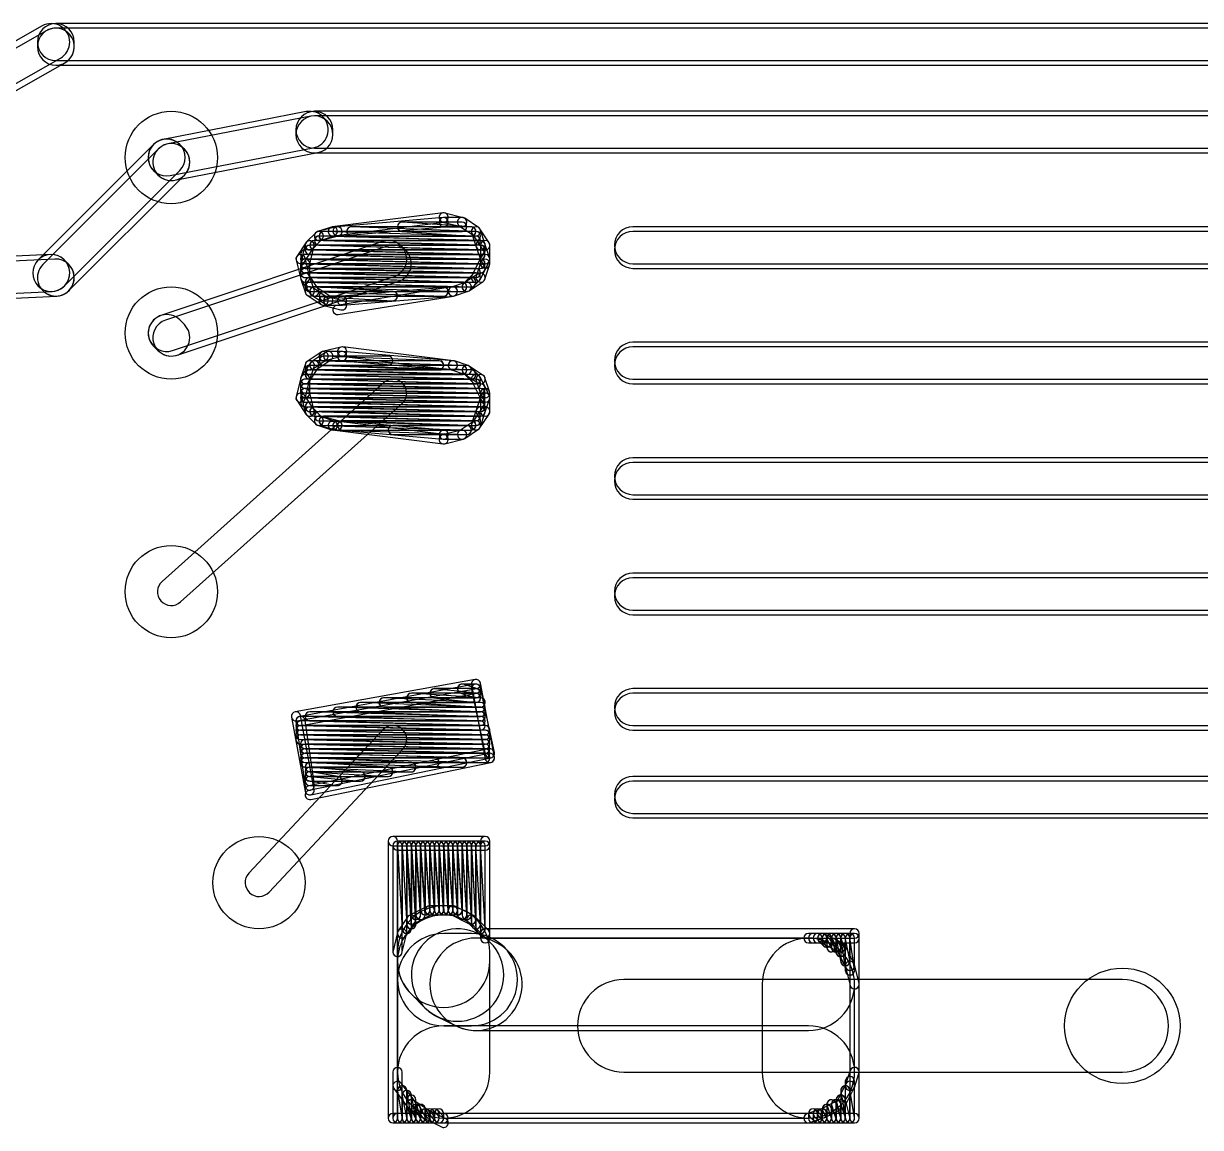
# Model space of a CAD drawing. Extents: x 2.7 to 76.1, y 3.1 to 47.6.
# Drawn here: x 63.8 to 70.28, y 5.68 to 11.75 of the extents above; entities that cross this region are included whole.
import ezdxf

# ---------------------------------------------------------------- set-up
doc = ezdxf.new("R2010")
doc.units = 0

msp = doc.modelspace()

# ---------------------------------------------------------------- linework, layer by layer
for points in [[(63.906995, 11.73743), (62.789395, 11.10243, 1), (62.8898, 10.925715), (64.0074, 11.560715, 1)], [(62.9152, 10.900315), (64.0328, 11.535315, 1), (63.932395, 11.71203), (62.814795, 11.07703, 1)], [(72.2376, 11.7507), (63.9826, 11.7507, 1), (63.9826, 11.54745), (72.2376, 11.54745, 1)], [(63.880975, 11.649075), (63.880975, 11.623675, 1), (64.084225, 11.623675), (64.084225, 11.649075, 1)], [(63.9826, 11.52205), (72.2376, 11.52205, 1), (72.2376, 11.7253), (63.9826, 11.7253, 1)], [(65.360285, 11.266245), (64.572885, 11.113845, 1), (64.61151, 10.9143), (65.39891, 11.0667, 1)], [(71.755, 11.2681), (65.405, 11.2681, 1), (65.405, 11.06485), (71.755, 11.06485, 1)], [(65.303375, 11.166475), (65.303375, 11.141075, 1), (65.506625, 11.141075), (65.506625, 11.166475, 1)], [(64.63691, 10.8889), (65.42431, 11.0413, 1), (65.385685, 11.240845), (64.598285, 11.088445, 1)], [(65.405, 11.03945), (71.755, 11.03945, 1), (71.755, 11.2427), (65.405, 11.2427, 1)], [(64.52034, 11.08593), (63.88534, 10.45093, 1), (64.029055, 10.307215), (64.664055, 10.942215, 1)], [(64.054455, 10.281815), (64.689455, 10.916815, 1), (64.54574, 11.06053), (63.91074, 10.42553, 1)], [(64.689455, 11.06053), (64.664055, 11.08593, 1), (64.52034, 10.942215), (64.54574, 10.916815, 1)], [(64.52034, 10.942215), (64.54574, 10.916815, 1), (64.689455, 11.06053), (64.664055, 11.08593, 1)], [(66.113045, 10.7091), (65.503445, 10.6329, 1), (65.50975, 10.582445), (66.11935, 10.658645, 1)], [(66.113995, 10.6838), (65.529795, 10.633, 1), (65.5342, 10.582345), (66.1184, 10.633145, 1)], [(66.223965, 10.68314), (66.122365, 10.70854, 1), (66.11003, 10.659205), (66.21163, 10.633805, 1)], [(66.2178, 10.6839), (66.1162, 10.6839, 1), (66.1162, 10.63305), (66.2178, 10.63305, 1)], [(66.3081, 10.628825), (66.2319, 10.679625, 1), (66.203695, 10.63732), (66.279895, 10.58652, 1)], [(66.3081, 10.628825), (66.2319, 10.679625, 1), (66.203695, 10.63732), (66.279895, 10.58652, 1)], [(65.498555, 10.631795), (65.422355, 10.606395, 1), (65.43844, 10.55815), (65.51464, 10.58355, 1)], [(65.52583, 10.63234), (65.42423, 10.60694, 1), (65.436565, 10.557605), (65.538165, 10.583005, 1)], [(66.29494, 10.60768), (65.60914, 10.63308, 1), (65.607255, 10.582265), (66.293055, 10.556865, 1)], [(65.6082, 10.58225), (66.2686, 10.58225, 1), (66.2686, 10.6331), (65.6082, 10.6331, 1)], [(66.27029, 10.63304), (65.88929, 10.65844, 1), (65.885905, 10.607705), (66.266905, 10.582305, 1)], [(65.8876, 10.60765), (66.2178, 10.60765, 1), (66.2178, 10.6585), (65.8876, 10.6585, 1)], [(66.34352, 10.539515), (66.31812, 10.615715, 1), (66.269875, 10.59963), (66.295275, 10.52343, 1)], [(66.36595, 10.545575), (66.31515, 10.621775, 1), (66.272845, 10.59357), (66.323645, 10.51737, 1)], [(71.6026, 10.6331), (67.1576, 10.6331, 1), (67.1576, 10.42985), (71.6026, 10.42985, 1)], [(65.77926, 10.55168), (64.56006, 10.14528, 1), (64.624335, 9.952465), (65.843535, 10.358865, 1)], [(65.358445, 10.545575), (65.307645, 10.469375, 1), (65.34995, 10.44117), (65.40075, 10.51737, 1)], [(65.35493, 10.53764), (65.32953, 10.43604, 1), (65.378865, 10.423705), (65.404265, 10.525305, 1)], [(65.41242, 10.60025), (65.36162, 10.54945, 1), (65.397575, 10.513495), (65.448375, 10.564295, 1)], [(65.41242, 10.60025), (65.36162, 10.54945, 1), (65.397575, 10.513495), (65.448375, 10.564295, 1)], [(66.320105, 10.53149), (65.405705, 10.55689, 1), (65.40429, 10.506055), (66.31869, 10.480655, 1)], [(65.405, 10.50605), (66.3194, 10.50605, 1), (66.3194, 10.5569), (65.405, 10.5569, 1)], [(65.4304, 10.53145), (66.294, 10.53145, 1), (66.294, 10.5823), (65.4304, 10.5823, 1)], [(66.320125, 10.556885), (65.431125, 10.582285, 1), (65.42967, 10.53146), (66.31867, 10.50606, 1)], [(66.29477, 10.582285), (65.45657, 10.607685, 1), (65.455025, 10.55686), (66.293225, 10.53146, 1)], [(65.4558, 10.55685), (66.294, 10.55685, 1), (66.294, 10.6077), (65.4558, 10.6077, 1)], [(66.36892, 10.463315), (66.34352, 10.539515, 1), (66.295275, 10.52343), (66.320675, 10.44723, 1)], [(66.370225, 10.429875), (66.370225, 10.531475, 1), (66.319375, 10.531475), (66.319375, 10.429875, 1)], [(67.1576, 10.40445), (71.6026, 10.40445, 1), (71.6026, 10.6077), (67.1576, 10.6077, 1)], [(64.649735, 9.927065), (65.868935, 10.333465, 1), (65.80466, 10.52628), (64.58546, 10.11988, 1)], [(66.34545, 10.48069), (65.35485, 10.50609, 1), (65.353545, 10.455255), (66.344145, 10.429855, 1)], [(65.3542, 10.45525), (66.3194, 10.45525, 1), (66.3194, 10.5061), (65.3542, 10.5061, 1)], [(66.3194, 10.5061), (65.3542, 10.5061, 1), (65.3542, 10.45525), (66.3194, 10.45525, 1)], [(65.3542, 10.45525), (66.3194, 10.45525, 1), (66.3194, 10.5061), (65.3542, 10.5061, 1)], [(66.320085, 10.50609), (65.380285, 10.53149, 1), (65.37891, 10.480655), (66.31871, 10.455255, 1)], [(65.3796, 10.48065), (66.3194, 10.48065, 1), (66.3194, 10.5315), (65.3796, 10.5315, 1)], [(63.952365, 10.48058), (61.818765, 10.37898, 1), (61.82843, 10.175965), (63.96203, 10.277565, 1)], [(61.85383, 10.150565), (63.98743, 10.252165, 1), (63.977765, 10.45518), (61.844165, 10.35358, 1)], [(64.054455, 10.42553), (64.029055, 10.45093, 1), (63.88534, 10.307215), (63.91074, 10.281815, 1)], [(65.30413, 10.449105), (65.32953, 10.347505, 1), (65.378865, 10.35984), (65.353465, 10.46144, 1)], [(66.320065, 10.45529), (65.354865, 10.48069, 1), (65.35353, 10.429855), (66.31873, 10.404455, 1)], [(66.320065, 10.42989), (65.354865, 10.45529, 1), (65.35353, 10.404455), (66.31873, 10.379055, 1)], [(66.294685, 10.40449), (65.354885, 10.42989, 1), (65.35351, 10.379055), (66.29331, 10.353655, 1)], [(65.3542, 10.42985), (66.3448, 10.42985, 1), (66.3448, 10.4807), (65.3542, 10.4807, 1)], [(65.3542, 10.40445), (66.3194, 10.40445, 1), (66.3194, 10.4553), (65.3542, 10.4553, 1)], [(65.328775, 10.429875), (65.328775, 10.353675, 1), (65.379625, 10.353675), (65.379625, 10.429875, 1)], [(65.3542, 10.37905), (66.3194, 10.37905, 1), (66.3194, 10.4299), (65.3542, 10.4299, 1)], [(66.31674, 10.3423), (66.36754, 10.4439, 1), (66.322055, 10.466645), (66.271255, 10.365045, 1)], [(66.34352, 10.34563), (66.36892, 10.42183, 1), (66.320675, 10.437915), (66.295275, 10.361715, 1)], [(66.269305, 10.35369), (65.354905, 10.37909, 1), (65.35349, 10.328255), (66.26789, 10.302855, 1)], [(65.330075, 10.34563), (65.355475, 10.26943, 1), (65.40372, 10.285515), (65.37832, 10.361715, 1)], [(66.294685, 10.37909), (65.354885, 10.40449, 1), (65.35351, 10.353655), (66.29331, 10.328255, 1)], [(65.3542, 10.35365), (66.294, 10.35365, 1), (66.294, 10.4045), (65.3542, 10.4045, 1)], [(65.3542, 10.32825), (66.294, 10.32825, 1), (66.294, 10.3791), (65.3542, 10.3791, 1)], [(65.333045, 10.33957), (65.383845, 10.26337, 1), (65.42615, 10.291575), (65.37535, 10.367775, 1)], [(66.261175, 10.284895), (66.311975, 10.335695, 1), (66.27602, 10.37165), (66.22522, 10.32085, 1)], [(66.2573, 10.28172), (66.3335, 10.33252, 1), (66.305295, 10.374825), (66.229095, 10.324025, 1)], [(66.21857, 10.328285), (65.38037, 10.353685, 1), (65.378825, 10.30286), (66.217025, 10.27746, 1)], [(65.3796, 10.30285), (66.2686, 10.30285, 1), (66.2686, 10.3537), (65.3796, 10.3537, 1)], [(65.3796, 10.27745), (66.2178, 10.27745, 1), (66.2178, 10.3283), (65.3796, 10.3283, 1)], [(66.117075, 10.30288), (65.380475, 10.32828, 1), (65.37872, 10.277465), (66.11532, 10.252065, 1)], [(65.365495, 10.25632), (65.441695, 10.20552, 1), (65.4699, 10.247825), (65.3937, 10.298625, 1)], [(65.83829, 10.277455), (65.40649, 10.302855, 1), (65.403505, 10.25209), (65.835305, 10.22669, 1)], [(65.405, 10.25205), (66.1162, 10.25205, 1), (66.1162, 10.3029), (65.405, 10.3029, 1)], [(65.390895, 10.25632), (65.467095, 10.20552, 1), (65.4953, 10.247825), (65.4191, 10.298625, 1)], [(65.536015, 10.150765), (66.171015, 10.252365, 1), (66.16298, 10.30258), (65.52798, 10.20098, 1)], [(65.55951, 10.201335), (66.16911, 10.252135, 1), (66.164885, 10.30281), (65.555285, 10.25201, 1)], [(66.17504, 10.25335), (66.25124, 10.27875, 1), (66.235155, 10.326995), (66.158955, 10.301595, 1)], [(66.17504, 10.25335), (66.25124, 10.27875, 1), (66.235155, 10.326995), (66.158955, 10.301595, 1)], [(65.44963, 10.202005), (65.55123, 10.176605, 1), (65.563565, 10.22594), (65.461965, 10.25134, 1)], [(65.4558, 10.22665), (65.8368, 10.22665, 1), (65.8368, 10.2775), (65.4558, 10.2775, 1)], [(65.4812, 10.20125), (65.5574, 10.20125, 1), (65.5574, 10.2521), (65.4812, 10.2521, 1)], [(64.52034, 9.977015), (64.54574, 9.951615, 1), (64.689455, 10.09533), (64.664055, 10.12073, 1)], [(65.55123, 9.97194), (65.44963, 9.94654, 1), (65.461965, 9.897205), (65.563565, 9.922605, 1)], [(66.17015, 9.8963), (65.56055, 9.9725, 1), (65.554245, 9.922045), (66.163845, 9.845845, 1)], [(72.39, 9.9981), (67.1576, 9.9981, 1), (67.1576, 9.79485), (72.39, 9.79485, 1)], [(67.1576, 9.76945), (72.39, 9.76945, 1), (72.39, 9.9727), (67.1576, 9.9727, 1)], [(65.441695, 9.943025), (65.365495, 9.892225, 1), (65.3937, 9.84992), (65.4699, 9.90072, 1)], [(65.467095, 9.943025), (65.390895, 9.892225, 1), (65.4191, 9.84992), (65.4953, 9.90072, 1)], [(65.4558, 9.87105), (65.8114, 9.87105, 1), (65.8114, 9.9219), (65.4558, 9.9219, 1)], [(66.091815, 9.896475), (65.456815, 9.921875, 1), (65.45478, 9.87107), (66.08978, 9.84567, 1)], [(65.5574, 9.9473), (65.4812, 9.9473, 1), (65.4812, 9.89645), (65.5574, 9.89645, 1)], [(66.16911, 9.89641), (65.55951, 9.94721, 1), (65.555285, 9.896535), (66.164885, 9.845735, 1)], [(65.355475, 9.879115), (65.330075, 9.802915, 1), (65.37832, 9.78683), (65.40372, 9.86303, 1)], [(65.383845, 9.885175), (65.333045, 9.808975, 1), (65.37535, 9.78077), (65.42615, 9.85697, 1)], [(66.294705, 9.82029), (65.380305, 9.84569, 1), (65.37889, 9.794855), (66.29329, 9.769455, 1)], [(65.3796, 9.82025), (66.2178, 9.82025, 1), (66.2178, 9.8711), (65.3796, 9.8711, 1)], [(66.269325, 9.845685), (65.380325, 9.871085, 1), (65.37887, 9.82026), (66.26787, 9.79486, 1)], [(65.3796, 9.79485), (66.2686, 9.79485, 1), (66.2686, 9.8457), (65.3796, 9.8457, 1)], [(66.21859, 9.871085), (65.40579, 9.896485, 1), (65.404205, 9.84566), (66.217005, 9.82026, 1)], [(65.405, 9.84565), (66.0908, 9.84565, 1), (66.0908, 9.8965), (65.405, 9.8965, 1)], [(66.25124, 9.869795), (66.17504, 9.895195, 1), (66.158955, 9.84695), (66.235155, 9.82155, 1)], [(66.25124, 9.869795), (66.17504, 9.895195, 1), (66.158955, 9.84695), (66.235155, 9.82155, 1)], [(66.311975, 9.81285), (66.261175, 9.86365, 1), (66.22522, 9.827695), (66.27602, 9.776895, 1)], [(66.3335, 9.816025), (66.2573, 9.866825, 1), (66.229095, 9.82452), (66.305295, 9.77372, 1)], [(65.785935, 9.77545), (64.566735, 8.68325, 1), (64.66846, 8.569695), (65.88766, 9.661895, 1)], [(65.32953, 9.80104), (65.30413, 9.69944, 1), (65.353465, 9.687105), (65.378865, 9.788705, 1)], [(66.294685, 9.79489), (65.354885, 9.82029, 1), (65.35351, 9.769455), (66.29331, 9.744055, 1)], [(66.320065, 9.76949), (65.354865, 9.79489, 1), (65.35353, 9.744055), (66.31873, 9.718655, 1)], [(65.3542, 9.76945), (66.294, 9.76945, 1), (66.294, 9.8203), (65.3542, 9.8203, 1)], [(65.328775, 9.794875), (65.328775, 9.718675, 1), (65.379625, 9.718675), (65.379625, 9.794875, 1)], [(65.3542, 9.74405), (66.294, 9.74405, 1), (66.294, 9.7949), (65.3542, 9.7949, 1)], [(66.36754, 9.704645), (66.31674, 9.806245, 1), (66.271255, 9.7835), (66.322055, 9.6819, 1)], [(66.36892, 9.726715), (66.34352, 9.802915, 1), (66.295275, 9.78683), (66.320675, 9.71063, 1)], [(65.307645, 9.67917), (65.358445, 9.60297, 1), (65.40075, 9.631175), (65.34995, 9.707375, 1)], [(66.320065, 9.74409), (65.354865, 9.76949, 1), (65.35353, 9.718655), (66.31873, 9.693255, 1)], [(66.320065, 9.71869), (65.354865, 9.74409, 1), (65.35353, 9.693255), (66.31873, 9.667855, 1)], [(65.32953, 9.712505), (65.35493, 9.610905, 1), (65.404265, 9.62324), (65.378865, 9.72484, 1)], [(66.320065, 9.69329), (65.354865, 9.71869, 1), (65.35353, 9.667855), (66.31873, 9.642455, 1)], [(65.3542, 9.71865), (66.3194, 9.71865, 1), (66.3194, 9.7695), (65.3542, 9.7695, 1)], [(66.3194, 9.7695), (65.3542, 9.7695, 1), (65.3542, 9.71865), (66.3194, 9.71865, 1)], [(65.3542, 9.71865), (66.3194, 9.71865, 1), (66.3194, 9.7695), (65.3542, 9.7695, 1)], [(65.3542, 9.69325), (66.3194, 9.69325, 1), (66.3194, 9.7441), (65.3542, 9.7441, 1)], [(65.3542, 9.66785), (66.3194, 9.66785, 1), (66.3194, 9.7187), (65.3542, 9.7187, 1)], [(66.34352, 9.60903), (66.36892, 9.68523, 1), (66.320675, 9.701315), (66.295275, 9.625115, 1)], [(66.370225, 9.617075), (66.370225, 9.718675, 1), (66.319375, 9.718675), (66.319375, 9.617075, 1)], [(66.320065, 9.66789), (65.354865, 9.69329, 1), (65.35353, 9.642455), (66.31873, 9.617055, 1)], [(65.3542, 9.64245), (66.3194, 9.64245, 1), (66.3194, 9.6933), (65.3542, 9.6933, 1)], [(66.320085, 9.64249), (65.380285, 9.66789, 1), (65.37891, 9.617055), (66.31871, 9.591655, 1)], [(65.3796, 9.61705), (66.3194, 9.61705, 1), (66.3194, 9.6679), (65.3796, 9.6679, 1)], [(65.36162, 9.599095), (65.41242, 9.548295, 1), (65.448375, 9.58425), (65.397575, 9.63505, 1)], [(65.36162, 9.599095), (65.41242, 9.548295, 1), (65.448375, 9.58425), (65.397575, 9.63505, 1)], [(65.405, 9.59165), (66.3194, 9.59165, 1), (66.3194, 9.6425), (65.405, 9.6425, 1)], [(66.294725, 9.617085), (65.405725, 9.642485, 1), (65.40427, 9.59166), (66.29327, 9.56626, 1)], [(65.422355, 9.54215), (65.498555, 9.51675, 1), (65.51464, 9.564995), (65.43844, 9.590395, 1)], [(65.42423, 9.541605), (65.52583, 9.516205, 1), (65.538165, 9.56554), (65.436565, 9.59094, 1)], [(66.294745, 9.591685), (65.431145, 9.617085, 1), (65.42965, 9.56626), (66.29325, 9.54086, 1)], [(65.4304, 9.56625), (66.294, 9.56625, 1), (66.294, 9.6171), (65.4304, 9.6171, 1)], [(66.26939, 9.566285), (65.45659, 9.591685, 1), (65.455005, 9.54086), (66.267805, 9.51546, 1)], [(65.4558, 9.54085), (66.294, 9.54085, 1), (66.294, 9.5917), (65.4558, 9.5917, 1)], [(66.31812, 9.53283), (66.34352, 9.60903, 1), (66.295275, 9.625115), (66.269875, 9.548915, 1)], [(66.31515, 9.52677), (66.36595, 9.60297, 1), (66.323645, 9.631175), (66.272845, 9.554975, 1)], [(65.503445, 9.515645), (66.113045, 9.439445, 1), (66.11935, 9.4899), (65.50975, 9.5661, 1)], [(65.529795, 9.515545), (66.113995, 9.464745, 1), (66.1184, 9.5154), (65.5342, 9.5662, 1)], [(66.24414, 9.54088), (65.55834, 9.56628, 1), (65.556455, 9.515465), (66.242255, 9.490065, 1)], [(65.5574, 9.51545), (66.2686, 9.51545, 1), (66.2686, 9.5663), (65.5574, 9.5663, 1)], [(65.8368, 9.49005), (66.2432, 9.49005, 1), (66.2432, 9.5409), (65.8368, 9.5409, 1)], [(66.2319, 9.46892), (66.3081, 9.51972, 1), (66.279895, 9.562025), (66.203695, 9.511225, 1)], [(66.2319, 9.46892), (66.3081, 9.51972, 1), (66.279895, 9.562025), (66.203695, 9.511225, 1)], [(66.122365, 9.440005), (66.223965, 9.465405, 1), (66.21163, 9.51474), (66.11003, 9.48934, 1)], [(66.1162, 9.46465), (66.2178, 9.46465, 1), (66.2178, 9.5155), (66.1162, 9.5155, 1)], [(72.39, 9.3631), (67.1576, 9.3631, 1), (67.1576, 9.15985), (72.39, 9.15985, 1)], [(67.1576, 9.13445), (72.39, 9.13445, 1), (72.39, 9.3377), (67.1576, 9.3377, 1)], [(72.39, 8.7281), (67.1576, 8.7281, 1), (67.1576, 8.52485), (72.39, 8.52485, 1)], [(67.1576, 8.49945), (72.39, 8.49945, 1), (72.39, 8.7027), (67.1576, 8.7027, 1)], [(66.289505, 8.1435), (65.298905, 7.9657, 1), (65.30789, 7.915645), (66.29849, 8.093445, 1)], [(66.28939, 8.118075), (65.32419, 7.940275, 1), (65.333405, 7.89027), (66.298605, 8.06807, 1)], [(66.30204, 8.091795), (66.22584, 8.117195, 1), (66.209755, 8.06895), (66.285955, 8.04355, 1)], [(66.2178, 8.06765), (66.294, 8.06765, 1), (66.294, 8.1185), (66.2178, 8.1185, 1)], [(66.39506, 7.7428), (66.31886, 8.0984, 1), (66.269135, 8.087745), (66.345335, 7.732145, 1)], [(66.395185, 7.71676), (66.318985, 8.12316, 1), (66.26901, 8.113785), (66.34521, 7.707385, 1)], [(66.320605, 8.01687), (65.787205, 8.04227, 1), (65.78479, 7.991475), (66.31819, 7.966075, 1)], [(65.786, 7.99145), (66.3194, 7.99145, 1), (66.3194, 8.0423), (65.786, 8.0423, 1)], [(66.32109, 8.04224), (65.94009, 8.06764, 1), (65.936705, 8.016905), (66.317705, 7.991505, 1)], [(65.9384, 8.01685), (66.294, 8.01685, 1), (66.294, 8.0677), (65.9384, 8.0677, 1)], [(66.0654, 8.04225), (66.294, 8.04225, 1), (66.294, 8.0931), (66.0654, 8.0931, 1)], [(66.296805, 8.06754), (66.068205, 8.09294, 1), (66.06259, 8.042405), (66.29119, 8.017005, 1)], [(72.39, 8.0931), (67.1576, 8.0931, 1), (67.1576, 7.88985), (72.39, 7.88985, 1)], [(67.1576, 7.86445), (72.39, 7.86445, 1), (72.39, 8.0677), (67.1576, 8.0677, 1)], [(65.27841, 7.935985), (65.35461, 7.529585, 1), (65.404585, 7.53896), (65.328385, 7.94536, 1)], [(66.320085, 7.94069), (65.380285, 7.96609, 1), (65.37891, 7.915255), (66.31871, 7.889855, 1)], [(65.3796, 7.91525), (66.3194, 7.91525, 1), (66.3194, 7.9661), (65.3796, 7.9661, 1)], [(66.320215, 7.966085), (65.532815, 7.991485, 1), (65.53118, 7.94066), (66.31858, 7.91526, 1)], [(65.532, 7.94065), (66.3194, 7.94065, 1), (66.3194, 7.9915), (65.532, 7.9915, 1)], [(66.320375, 7.99148), (65.659975, 8.01688, 1), (65.65802, 7.966065), (66.31842, 7.940665, 1)], [(65.659, 7.96605), (66.3194, 7.96605, 1), (66.3194, 8.0169), (65.659, 8.0169, 1)], [(66.32005, 7.91529), (65.32945, 7.94069, 1), (65.328145, 7.889855), (66.318745, 7.864455, 1)], [(66.345435, 7.88989), (65.329435, 7.91529, 1), (65.32816, 7.864455), (66.34416, 7.839055, 1)], [(65.30363, 7.911675), (65.35443, 7.556075, 1), (65.404765, 7.56327), (65.353965, 7.91887, 1)], [(65.3288, 7.88985), (66.3194, 7.88985, 1), (66.3194, 7.9407), (65.3288, 7.9407, 1)], [(65.3288, 7.86445), (66.3194, 7.86445, 1), (66.3194, 7.9153), (65.3288, 7.9153, 1)], [(65.781135, 7.865745), (65.044535, 7.078345, 1), (65.15586, 6.9742), (65.89246, 7.7616, 1)], [(66.345435, 7.86449), (65.329435, 7.88989, 1), (65.32816, 7.839055), (66.34416, 7.813655, 1)], [(66.345435, 7.83909), (65.329435, 7.86449, 1), (65.32816, 7.813655), (66.34416, 7.788255, 1)], [(66.345435, 7.81369), (65.329435, 7.83909, 1), (65.32816, 7.788255), (66.34416, 7.762855, 1)], [(65.3288, 7.83905), (66.3448, 7.83905, 1), (66.3448, 7.8899), (65.3288, 7.8899, 1)], [(65.3288, 7.81365), (66.3448, 7.81365, 1), (66.3448, 7.8645), (65.3288, 7.8645, 1)], [(65.3288, 7.78825), (66.3448, 7.78825, 1), (66.3448, 7.8391), (65.3288, 7.8391, 1)], [(66.34545, 7.78829), (65.35485, 7.81369, 1), (65.353545, 7.762855), (66.344145, 7.737455, 1)], [(66.34545, 7.76289), (65.35485, 7.78829, 1), (65.353545, 7.737455), (66.344145, 7.712055, 1)], [(65.3542, 7.76285), (66.3448, 7.76285, 1), (66.3448, 7.8137), (65.3542, 7.8137, 1)], [(65.3542, 7.73745), (66.3448, 7.73745, 1), (66.3448, 7.7883), (65.3542, 7.7883, 1)], [(65.9395, 7.686675), (65.3553, 7.712075, 1), (65.353095, 7.66127), (65.937295, 7.63587, 1)], [(66.34545, 7.73749), (65.35485, 7.76289, 1), (65.353545, 7.712055), (66.344145, 7.686655, 1)], [(66.218545, 7.712085), (65.354945, 7.737485, 1), (65.35345, 7.68666), (66.21705, 7.66126, 1)], [(65.3542, 7.71205), (66.3448, 7.71205, 1), (66.3448, 7.7629), (65.3542, 7.7629, 1)], [(65.3542, 7.68665), (66.3448, 7.68665, 1), (66.3448, 7.7375), (65.3542, 7.7375, 1)], [(65.3542, 7.66125), (66.0654, 7.66125, 1), (66.0654, 7.7121), (65.3542, 7.7121, 1)], [(66.0654, 7.7121), (65.3542, 7.7121, 1), (65.3542, 7.66125), (66.0654, 7.66125, 1)], [(65.3542, 7.66125), (66.2178, 7.66125, 1), (66.2178, 7.7121), (65.3542, 7.7121, 1)], [(65.384705, 7.509365), (66.375305, 7.712565, 1), (66.36509, 7.76238), (65.37449, 7.55918, 1)], [(65.384705, 7.483965), (66.375305, 7.687165, 1), (66.36509, 7.73698), (65.37449, 7.53378, 1)], [(65.81289, 7.661255), (65.38109, 7.686655, 1), (65.378105, 7.63589), (65.809905, 7.61049, 1)], [(65.6613, 7.635795), (65.3819, 7.661195, 1), (65.377295, 7.61055), (65.656695, 7.58515, 1)], [(65.3796, 7.63585), (65.9384, 7.63585, 1), (65.9384, 7.6867), (65.3796, 7.6867, 1)], [(65.3796, 7.61045), (65.8114, 7.61045, 1), (65.8114, 7.6613), (65.3796, 7.6613, 1)], [(65.536175, 7.61015), (65.383775, 7.63555, 1), (65.37542, 7.585395), (65.52782, 7.559995, 1)], [(65.3796, 7.58505), (65.659, 7.58505, 1), (65.659, 7.6359), (65.3796, 7.6359, 1)], [(65.3796, 7.55965), (65.532, 7.55965, 1), (65.532, 7.6105), (65.3796, 7.6105, 1)], [(72.39, 7.6105), (67.1576, 7.6105, 1), (67.1576, 7.40725), (72.39, 7.40725, 1)], [(67.1576, 7.38185), (72.39, 7.38185, 1), (72.39, 7.5851), (67.1576, 7.5851, 1)], [(66.3448, 7.2803), (65.8368, 7.2803, 1), (65.8368, 7.22945), (66.3448, 7.22945, 1)], [(65.811375, 7.254875), (65.811375, 5.730875, 1), (65.862225, 5.730875), (65.862225, 7.254875, 1)], [(66.3448, 7.2549), (65.8622, 7.2549, 1), (65.8622, 7.20405), (66.3448, 7.20405, 1)], [(65.836775, 7.229475), (65.836775, 6.645275, 1), (65.887625, 6.645275), (65.887625, 7.229475, 1)], [(65.86221, 7.22806), (65.88761, 6.77086, 1), (65.938385, 6.773685), (65.912985, 7.230885, 1)], [(65.913025, 6.746875), (65.913025, 7.229475, 1), (65.862175, 7.229475), (65.862175, 6.746875, 1)], [(65.887615, 7.22798), (65.913015, 6.79618, 1), (65.96378, 6.799165), (65.93838, 7.230965, 1)], [(65.938425, 6.772275), (65.938425, 7.229475, 1), (65.887575, 7.229475), (65.887575, 6.772275, 1)], [(65.91303, 7.22778), (65.93843, 6.84678, 1), (65.989165, 6.850165), (65.963765, 7.231165, 1)], [(65.963825, 6.797675), (65.963825, 7.229475, 1), (65.912975, 7.229475), (65.912975, 6.797675, 1)], [(65.912975, 7.229475), (65.912975, 6.823075, 1), (65.963825, 6.823075), (65.963825, 7.229475, 1)], [(65.963825, 6.823075), (65.963825, 7.229475, 1), (65.912975, 7.229475), (65.912975, 6.823075, 1)], [(65.93843, 7.22778), (65.96383, 6.84678, 1), (66.014565, 6.850165), (65.989165, 7.231165, 1)], [(65.989225, 6.848475), (65.989225, 7.229475, 1), (65.938375, 7.229475), (65.938375, 6.848475, 1)], [(65.963835, 7.22766), (65.989235, 6.87206, 1), (66.03996, 6.875685), (66.01456, 7.231285, 1)], [(66.014625, 6.848475), (66.014625, 7.229475, 1), (65.963775, 7.229475), (65.963775, 6.848475, 1)], [(65.989235, 7.22766), (66.014635, 6.87206, 1), (66.06536, 6.875685), (66.03996, 7.231285, 1)], [(66.040025, 6.873875), (66.040025, 7.229475, 1), (65.989175, 7.229475), (65.989175, 6.873875, 1)], [(66.014635, 7.22766), (66.040035, 6.87206, 1), (66.09076, 6.875685), (66.06536, 7.231285, 1)], [(66.065425, 6.873875), (66.065425, 7.229475, 1), (66.014575, 7.229475), (66.014575, 6.873875, 1)], [(66.040035, 7.22766), (66.065435, 6.87206, 1), (66.11616, 6.875685), (66.09076, 7.231285, 1)], [(66.090825, 6.873875), (66.090825, 7.229475, 1), (66.039975, 7.229475), (66.039975, 6.873875, 1)], [(66.065435, 7.22766), (66.090835, 6.87206, 1), (66.14156, 6.875685), (66.11616, 7.231285, 1)], [(66.116225, 6.873875), (66.116225, 7.229475, 1), (66.065375, 7.229475), (66.065375, 6.873875, 1)], [(66.090835, 7.22766), (66.116235, 6.87206, 1), (66.16696, 6.875685), (66.14156, 7.231285, 1)], [(66.141625, 6.873875), (66.141625, 7.229475, 1), (66.090775, 7.229475), (66.090775, 6.873875, 1)], [(66.116235, 7.22766), (66.141635, 6.87206, 1), (66.19236, 6.875685), (66.16696, 7.231285, 1)], [(66.167025, 6.873875), (66.167025, 7.229475, 1), (66.116175, 7.229475), (66.116175, 6.873875, 1)], [(66.141635, 7.22766), (66.167035, 6.87206, 1), (66.21776, 6.875685), (66.19236, 7.231285, 1)], [(66.192425, 6.873875), (66.192425, 7.229475, 1), (66.141575, 7.229475), (66.141575, 6.873875, 1)], [(66.16703, 7.22778), (66.19243, 6.84678, 1), (66.243165, 6.850165), (66.217765, 7.231165, 1)], [(66.217825, 6.873875), (66.217825, 7.229475, 1), (66.166975, 7.229475), (66.166975, 6.873875, 1)], [(66.19243, 7.22778), (66.21783, 6.84678, 1), (66.268565, 6.850165), (66.243165, 7.231165, 1)], [(66.243225, 6.848475), (66.243225, 7.229475, 1), (66.192375, 7.229475), (66.192375, 6.848475, 1)], [(66.21782, 7.227885), (66.24322, 6.821485, 1), (66.293975, 6.82466), (66.268575, 7.23106, 1)], [(66.268625, 6.848475), (66.268625, 7.229475, 1), (66.217775, 7.229475), (66.217775, 6.848475, 1)], [(66.243215, 7.22798), (66.268615, 6.79618, 1), (66.31938, 6.799165), (66.29398, 7.230965, 1)], [(66.294025, 6.823075), (66.294025, 7.229475, 1), (66.243175, 7.229475), (66.243175, 6.823075, 1)], [(66.26861, 7.22806), (66.29401, 6.77086, 1), (66.344785, 6.773685), (66.319385, 7.230885, 1)], [(66.319425, 6.797675), (66.319425, 7.229475, 1), (66.268575, 7.229475), (66.268575, 6.797675, 1)], [(66.344825, 6.772275), (66.344825, 7.229475, 1), (66.293975, 7.229475), (66.293975, 6.772275, 1)], [(66.370225, 6.746875), (66.370225, 7.254875, 1), (66.319375, 7.254875), (66.319375, 6.746875, 1)], [(66.370225, 6.746875), (66.370225, 7.229475, 1), (66.319375, 7.229475), (66.319375, 6.746875, 1)], [(66.370225, 6.746875), (66.370225, 7.229475, 1), (66.319375, 7.229475), (66.319375, 6.746875, 1)], [(66.370225, 6.594475), (66.370225, 6.645275, 1), (65.862175, 6.645275), (65.862175, 6.594475, 1)], [(65.862175, 6.645275), (65.862175, 5.984875, 1), (66.370225, 5.984875), (66.370225, 6.645275, 1)], [(65.94977, 6.80033), (66.05137, 6.85113, 1), (66.028625, 6.896615), (65.927025, 6.845815, 1)], [(66.04, 6.84845), (66.167, 6.84845, 1), (66.167, 6.8993), (66.04, 6.8993, 1)], [(66.155625, 6.85113), (66.257225, 6.80033, 1), (66.27997, 6.845815), (66.17837, 6.896615, 1)], [(66.37202, 6.697895), (66.29582, 6.774095, 1), (65.936575, 6.41485), (66.012775, 6.33865, 1)], [(65.90875, 6.73277), (65.95955, 6.80897, 1), (65.917245, 6.837175), (65.866445, 6.760975, 1)], [(66.25062, 6.805095), (66.32682, 6.728895, 1), (66.362775, 6.76485), (66.286575, 6.84105, 1)], [(65.886865, 6.639105), (65.912265, 6.740705, 1), (65.86293, 6.75304), (65.83753, 6.65144, 1)], [(66.1162, 6.23885), (66.2686, 6.23885, 1), (66.2686, 6.7469), (66.1162, 6.7469, 1)], [(66.4076, 6.69468), (66.306, 6.74548, 1), (66.078795, 6.291065), (66.180395, 6.240265, 1)], [(68.3768, 6.7723), (66.3448, 6.7723, 1), (66.3448, 6.72145), (68.3768, 6.72145, 1)], [(66.370225, 6.721475), (66.370225, 6.746875, 1), (66.319375, 6.746875), (66.319375, 6.721475, 1)], [(66.319375, 6.746875), (66.319375, 6.721475, 1), (66.370225, 6.721475), (66.370225, 6.746875, 1)], [(68.3768, 6.7469), (68.1228, 6.7469, 1), (68.1228, 6.69605), (68.3768, 6.69605, 1)], [(68.1228, 6.69605), (68.199, 6.69605, 1), (68.199, 6.7469), (68.1228, 6.7469, 1)], [(68.1482, 6.69605), (68.1736, 6.69605, 1), (68.1736, 6.7469), (68.1482, 6.7469, 1)], [(68.1736, 6.69605), (68.199, 6.69605, 1), (68.199, 6.7469), (68.1736, 6.7469, 1)], [(68.187625, 6.69873), (68.289225, 6.64793, 1), (68.31197, 6.693415), (68.21037, 6.744215, 1)], [(68.18102, 6.703495), (68.20642, 6.678095, 1), (68.242375, 6.71405), (68.216975, 6.73945, 1)], [(68.201655, 6.7101), (68.227055, 6.6593, 1), (68.27254, 6.682045), (68.24714, 6.732845, 1)], [(68.249825, 6.696075), (68.249825, 6.721475, 1), (68.198975, 6.721475), (68.198975, 6.696075, 1)], [(68.227055, 6.7101), (68.252455, 6.6593, 1), (68.29794, 6.682045), (68.27254, 6.732845, 1)], [(68.275225, 6.670675), (68.275225, 6.721475, 1), (68.224375, 6.721475), (68.224375, 6.670675, 1)], [(68.251075, 6.71343), (68.276475, 6.63723, 1), (68.32472, 6.653315), (68.29932, 6.729515, 1)], [(68.300625, 6.670675), (68.300625, 6.721475, 1), (68.249775, 6.721475), (68.249775, 6.670675, 1)], [(68.275665, 6.716485), (68.301065, 6.589485, 1), (68.35093, 6.59946), (68.32553, 6.72646, 1)], [(68.326025, 6.645275), (68.326025, 6.721475, 1), (68.275175, 6.721475), (68.275175, 6.645275, 1)], [(68.30083, 6.717875), (68.32623, 6.540075, 1), (68.376565, 6.54727), (68.351165, 6.72507, 1)], [(68.351425, 6.594475), (68.351425, 6.721475, 1), (68.300575, 6.721475), (68.300575, 6.594475, 1)], [(68.376825, 6.543675), (68.376825, 6.721475, 1), (68.325975, 6.721475), (68.325975, 6.543675, 1)], [(68.402225, 5.730875), (68.402225, 6.746875, 1), (68.351375, 6.746875), (68.351375, 5.730875, 1)], [(68.402225, 6.467475), (68.402225, 6.721475, 1), (68.351375, 6.721475), (68.351375, 6.467475, 1)], [(68.1228, 6.7215), (66.294, 6.7215, 1), (66.294, 6.21345), (68.1228, 6.21345, 1)], [(68.376825, 5.984875), (68.376825, 6.467475, 1), (67.868775, 6.467475), (67.868775, 5.984875, 1)], [(68.277855, 6.6593), (68.328655, 6.5577, 1), (68.37414, 6.580445), (68.32334, 6.682045, 1)], [(68.32673, 6.562905), (68.35213, 6.461305, 1), (68.401465, 6.47364), (68.376065, 6.57524, 1)], [(67.1068, 5.98485), (69.85, 5.98485, 1), (69.85, 6.4929), (67.1068, 6.4929, 1)], [(66.1162, 5.73085), (68.1228, 5.73085, 1), (68.1228, 6.2389), (66.1162, 6.2389, 1)], [(65.887625, 5.908675), (65.887625, 5.984875, 1), (65.836775, 5.984875), (65.836775, 5.908675, 1)], [(65.836775, 5.984875), (65.836775, 5.730875, 1), (65.887625, 5.730875), (65.887625, 5.984875, 1)], [(68.352675, 5.992915), (68.327275, 5.916715, 1), (68.37552, 5.90063), (68.40092, 5.97683, 1)], [(68.376825, 5.730875), (68.376825, 5.934075, 1), (68.325975, 5.934075), (68.325975, 5.730875, 1)], [(68.402225, 5.730875), (68.402225, 5.984875, 1), (68.351375, 5.984875), (68.351375, 5.730875, 1)], [(65.95874, 5.82233), (65.88254, 5.92393, 1), (65.84186, 5.89342), (65.91806, 5.79182, 1)], [(65.86252, 5.879095), (65.88792, 5.726695, 1), (65.938075, 5.73505), (65.912675, 5.88745, 1)], [(65.913025, 5.730875), (65.913025, 5.883275, 1), (65.862175, 5.883275), (65.862175, 5.730875, 1)], [(68.328655, 5.920045), (68.277855, 5.818445, 1), (68.32334, 5.7957), (68.37414, 5.8973, 1)], [(68.30092, 5.879095), (68.32632, 5.726695, 1), (68.376475, 5.73505), (68.351075, 5.88745, 1)], [(68.351425, 5.730875), (68.351425, 5.883275, 1), (68.300575, 5.883275), (68.300575, 5.730875, 1)], [(65.888065, 5.852885), (65.913465, 5.725885, 1), (65.96333, 5.73586), (65.93793, 5.86286, 1)], [(65.938425, 5.730875), (65.938425, 5.857875, 1), (65.887575, 5.857875), (65.887575, 5.730875, 1)], [(65.914275, 5.79903), (65.939675, 5.72283, 1), (65.98792, 5.738915), (65.96252, 5.815115, 1)], [(65.963825, 5.730875), (65.963825, 5.832475, 1), (65.912975, 5.832475), (65.912975, 5.730875, 1)], [(65.912975, 5.832475), (65.912975, 5.730875, 1), (65.963825, 5.730875), (65.963825, 5.832475, 1)], [(65.963825, 5.730875), (65.963825, 5.807075, 1), (65.912975, 5.807075), (65.912975, 5.730875, 1)], [(66.0287, 5.777425), (65.9525, 5.828225, 1), (65.924295, 5.78592), (66.000495, 5.73512, 1)], [(68.289225, 5.829815), (68.187625, 5.779015, 1), (68.21037, 5.73353), (68.31197, 5.78433, 1)], [(68.225675, 5.79903), (68.251075, 5.72283, 1), (68.29932, 5.738915), (68.27392, 5.815115, 1)], [(68.275225, 5.730875), (68.275225, 5.807075, 1), (68.224375, 5.807075), (68.224375, 5.730875, 1)], [(68.251075, 5.79903), (68.276475, 5.72283, 1), (68.32472, 5.738915), (68.29932, 5.815115, 1)], [(68.300625, 5.730875), (68.300625, 5.807075, 1), (68.249775, 5.807075), (68.249775, 5.730875, 1)], [(68.27593, 5.826305), (68.30133, 5.724705, 1), (68.350665, 5.73704), (68.325265, 5.83864, 1)], [(68.326025, 5.730875), (68.326025, 5.832475, 1), (68.275175, 5.832475), (68.275175, 5.730875, 1)], [(65.941055, 5.7703), (65.966455, 5.7195, 1), (66.01194, 5.742245), (65.98654, 5.793045, 1)], [(65.989225, 5.730875), (65.989225, 5.781675, 1), (65.938375, 5.781675), (65.938375, 5.730875, 1)], [(65.966455, 5.7703), (65.991855, 5.7195, 1), (66.03734, 5.742245), (66.01194, 5.793045, 1)], [(66.014625, 5.730875), (66.014625, 5.781675, 1), (65.963775, 5.781675), (65.963775, 5.730875, 1)], [(66.12757, 5.728215), (66.02597, 5.779015, 1), (66.003225, 5.73353), (66.104825, 5.68273, 1)], [(65.99662, 5.738295), (66.02202, 5.712895, 1), (66.057975, 5.74885), (66.032575, 5.77425, 1)], [(66.040025, 5.730875), (66.040025, 5.756275, 1), (65.989175, 5.756275), (65.989175, 5.730875, 1)], [(66.02202, 5.738295), (66.04742, 5.712895, 1), (66.083375, 5.74885), (66.057975, 5.77425, 1)], [(66.065425, 5.730875), (66.065425, 5.756275, 1), (66.014575, 5.756275), (66.014575, 5.730875, 1)], [(66.04742, 5.738295), (66.07282, 5.712895, 1), (66.108775, 5.74885), (66.083375, 5.77425, 1)], [(66.090825, 5.730875), (66.090825, 5.756275, 1), (66.039975, 5.756275), (66.039975, 5.730875, 1)], [(66.116225, 5.730875), (66.116225, 5.756275, 1), (66.065375, 5.756275), (66.065375, 5.730875, 1)], [(68.190955, 5.780395), (68.114755, 5.754995, 1), (68.13084, 5.70675), (68.20704, 5.73215, 1)], [(68.13022, 5.738295), (68.15562, 5.712895, 1), (68.191575, 5.74885), (68.166175, 5.77425, 1)], [(68.173625, 5.730875), (68.173625, 5.756275, 1), (68.122775, 5.756275), (68.122775, 5.730875, 1)], [(68.15562, 5.738295), (68.18102, 5.712895, 1), (68.216975, 5.74885), (68.191575, 5.77425, 1)], [(68.199025, 5.730875), (68.199025, 5.756275, 1), (68.148175, 5.756275), (68.148175, 5.730875, 1)], [(68.18102, 5.738295), (68.20642, 5.712895, 1), (68.242375, 5.74885), (68.216975, 5.77425, 1)], [(68.224425, 5.730875), (68.224425, 5.756275, 1), (68.173575, 5.756275), (68.173575, 5.730875, 1)], [(68.173575, 5.756275), (68.173575, 5.730875, 1), (68.224425, 5.730875), (68.224425, 5.756275, 1)], [(68.224425, 5.730875), (68.224425, 5.756275, 1), (68.173575, 5.756275), (68.173575, 5.730875, 1)], [(68.201655, 5.7703), (68.227055, 5.7195, 1), (68.27254, 5.742245), (68.24714, 5.793045, 1)], [(68.249825, 5.730875), (68.249825, 5.781675, 1), (68.198975, 5.781675), (68.198975, 5.730875, 1)], [(65.8368, 5.70545), (68.3768, 5.70545, 1), (68.3768, 5.7563), (65.8368, 5.7563, 1)], [(65.8622, 5.70545), (66.1162, 5.70545, 1), (66.1162, 5.7563), (65.8622, 5.7563, 1)], [(68.1228, 5.70545), (68.3768, 5.70545, 1), (68.3768, 5.7563), (68.1228, 5.7563, 1)]]:
    msp.add_lwpolyline(points, format="xyb", close=True)
for centre, radius in [((64.6176, 11.014075), 0.254), ((64.6176, 10.048875), 0.254), ((64.6176, 8.626475), 0.254), ((65.1002, 7.026275), 0.254), ((69.85, 6.238875), 0.3175)]:
    msp.add_circle(centre, radius)

doc.saveas('drawing.dxf')
